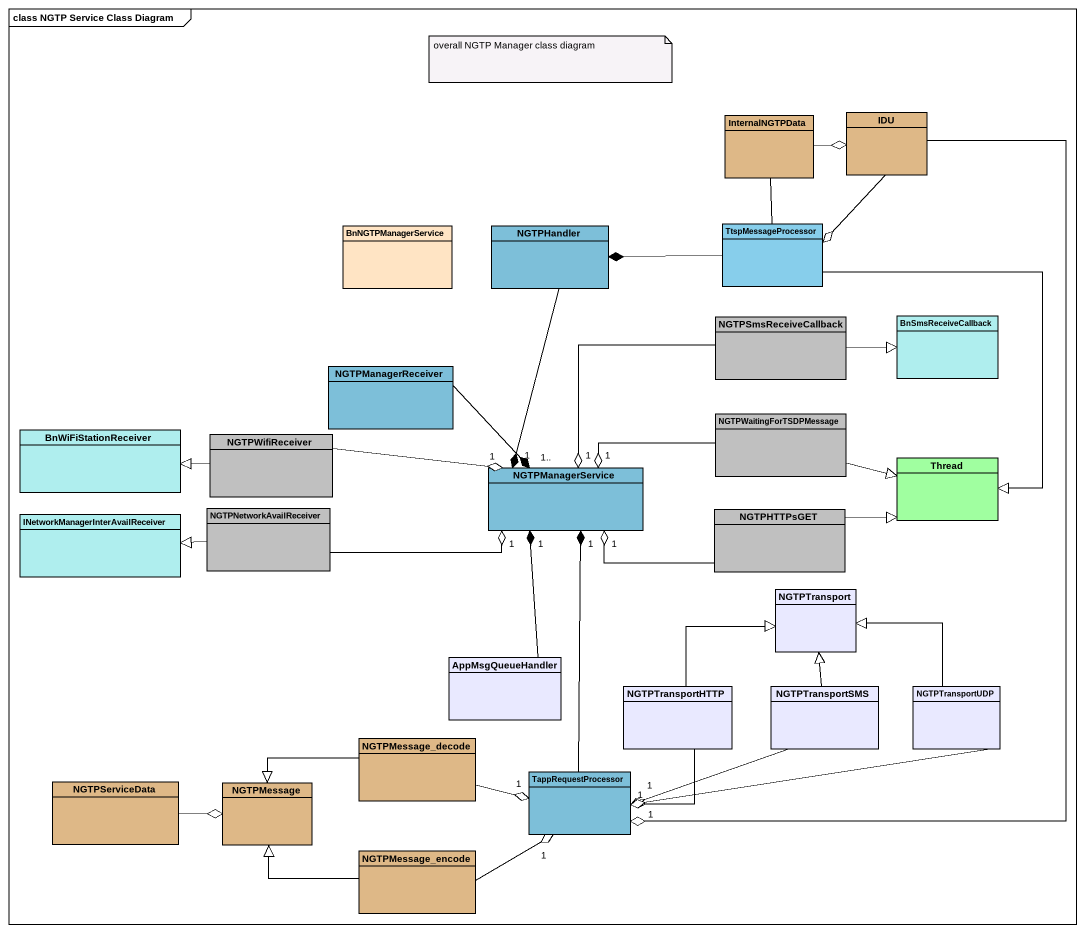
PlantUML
@startuml
mainframe class NGTP Service Class Diagram
hide circle
hide empty members
class InternalNGTPData #DEB887
class IDU #DEB887
class BnNGTPManagerService #FFE4C4
class NGTPHandler #7DBFD9
class TtspMessageProcessor #87CEEB
class NGTPSmsReceiveCallback #C0C0C0
class BnSmsReceiveCallback #AFEEEE
class NGTPManagerReceiver #7DBFD9
class BnWiFiStationReceiver #AFEEEE
class NGTPWifiReceiver #C0C0C0
class NGTPWaitingForTSDPMessage #C0C0C0
class NGTPManagerService #7DBFD9
class Thread #A0FFA0
class "INetworkManagerInterAvailReceiver" as INetworkManagerInterAvailRec #AFEEEE
class NGTPNetworkAvailReceiver #C0C0C0
class NGTPHTTPsGET #C0C0C0
class NGTPTransport #E9E9FF
class AppMsgQueueHandler #E9E9FF
class NGTPTransportHTTP #E9E9FF
class NGTPTransportSMS #E9E9FF
class NGTPTransportUDP #E9E9FF
class NGTPMessage_decode #DEB887
class NGTPServiceData #DEB887
class NGTPMessage #DEB887
class TappRequestProcessor #7DBFD9
class NGTPMessage_encode #DEB887
InternalNGTPData -right-o IDU
InternalNGTPData -- TtspMessageProcessor
IDU --o TtspMessageProcessor
IDU --o TappRequestProcessor
NGTPHandler --* "1" NGTPManagerService
TtspMessageProcessor -left-* NGTPHandler
TtspMessageProcessor --|> Thread
NGTPSmsReceiveCallback -right-|> BnSmsReceiveCallback
NGTPSmsReceiveCallback --o "1" NGTPManagerService
NGTPManagerReceiver -right-* "1.." NGTPManagerService
NGTPWifiReceiver -left-|> BnWiFiStationReceiver
NGTPWifiReceiver -right-o "1" NGTPManagerService
NGTPWaitingForTSDPMessage -left-o "1" NGTPManagerService
NGTPWaitingForTSDPMessage -right-|> Thread
NGTPNetworkAvailReceiver -right-o "1" NGTPManagerService
NGTPNetworkAvailReceiver -left-|> INetworkManagerInterAvailRec
NGTPHTTPsGET -left-o "1" NGTPManagerService
NGTPHTTPsGET -right-|> Thread
AppMsgQueueHandler -up-* "1" NGTPManagerService
NGTPTransportHTTP -up-|> NGTPTransport
NGTPTransportHTTP --o "1" TappRequestProcessor
NGTPTransportSMS -up-|> NGTPTransport
NGTPTransportSMS -left-o "1" TappRequestProcessor
NGTPTransportUDP -up-|> NGTPTransport
NGTPTransportUDP -left-o "1" TappRequestProcessor
NGTPMessage_decode -left-|> NGTPMessage
NGTPMessage_decode -right-o "1" TappRequestProcessor
NGTPServiceData -right-o NGTPMessage
TappRequestProcessor -up-* "1" NGTPManagerService
NGTPMessage_encode -left-|> NGTPMessage
NGTPMessage_encode -right-o "1" TappRequestProcessor
note as N1
  overall NGTP Manager class diagram
end note
@enduml
